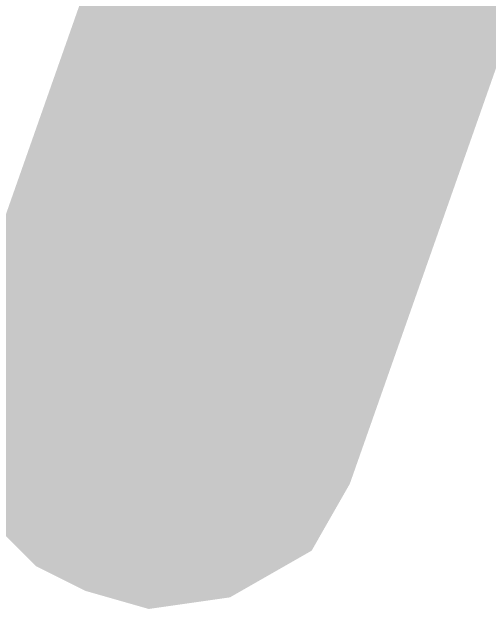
# Model space of a CAD drawing. Extents: x -23 to 289, y -67 to 135.
# Drawn here: x 155.6226 to 155.8318, y 101.392 to 101.6629 of the extents above; entities that cross this region are included whole.
import ezdxf

# ---------------------------------------------------------------- set-up
doc = ezdxf.new("R2010")
doc.units = 0
doc.header["$MEASUREMENT"] = 0
for name, color, linetype in [('ASSEMBLY_OUTLINES_TOP', 102, 'CONTINUOUS'), ('GENERATED_SILKSCREEN_BTM', 255, 'CONTINUOUS'), ('GENERATED_SILKSCREEN_TOP', 140, 'CONTINUOUS'), ('PLACEMENT_OUTLINES_TOP', 130, 'CONTINUOUS')]:
    doc.layers.add(name, color=color, linetype=linetype)

msp = doc.modelspace()

# ---------------------------------------------------------------- linework, layer by layer
at = {"layer": 'ASSEMBLY_OUTLINES_TOP', "const_width": 0.2}
msp.add_lwpolyline([(155, 116.5, -1), (191, 116.5, -1)], format="xyb", close=True, dxfattribs=at)
at = {"layer": 'ASSEMBLY_OUTLINES_TOP'}
msp.add_circle((173, 116.5), 18, dxfattribs=at)
at = {"layer": 'GENERATED_SILKSCREEN_BTM', "const_width": 0.15}
msp.add_lwpolyline([(156.2428, 102.2604), (156.2428, 101.4924), (156.2412, 101.486), (156.2372, 101.482), (156.2324, 101.4796), (156.2268, 101.4788), (156.2204, 101.4796), (156.2148, 101.482), (156.2108, 101.486), (156.2092, 101.4924), (156.2092, 101.8604), (155.8332, 101.8604), (155.702, 101.4876), (155.6988, 101.482), (155.6932, 101.4788), (155.6876, 101.478), (155.682, 101.4796), (155.6772, 101.482), (155.6732, 101.486), (155.6716, 101.4916), (155.6724, 101.498), (155.8036, 101.8708), (155.6756, 101.9724)], dxfattribs=at)
at = {"layer": 'GENERATED_SILKSCREEN_TOP', "const_width": 0.15}
msp.add_lwpolyline([(191, 116.5, -0.188576), (186.22486, 104.28922, 0.000009), (186.22486, 104.28923, 12.661113), (181.78676, 100.79036, 0.000009), (181.78677, 100.79036, -3.681838), (191, 116.5)], format="xyb", dxfattribs=at)
at = {"layer": 'PLACEMENT_OUTLINES_TOP'}
msp.add_circle((173, 116.5), 18, dxfattribs=at)

doc.saveas('drawing.dxf')
